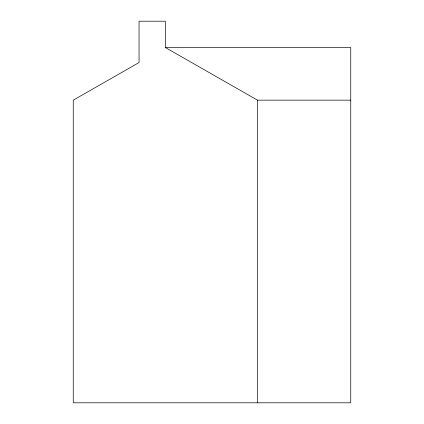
<?xml version="1.0" encoding="UTF-8"?>
<svg xmlns="http://www.w3.org/2000/svg" width="424" height="424" viewBox="0 0 424 424"><rect width="100%" height="100%" fill="white"/><g stroke="black" fill="none" stroke-linecap="round" stroke-linejoin="round"><path stroke-width="0.64" d="M165.36 47.52L350.749 47.52L350.749 402.8L73.251 402.8L73.251 100.154L139.046 62.556L139.046 21.2L165.36 21.2L165.36 47.52L257.474 100.154L350.749 100.154M257.474 100.154L257.474 402.8"/></g></svg>
